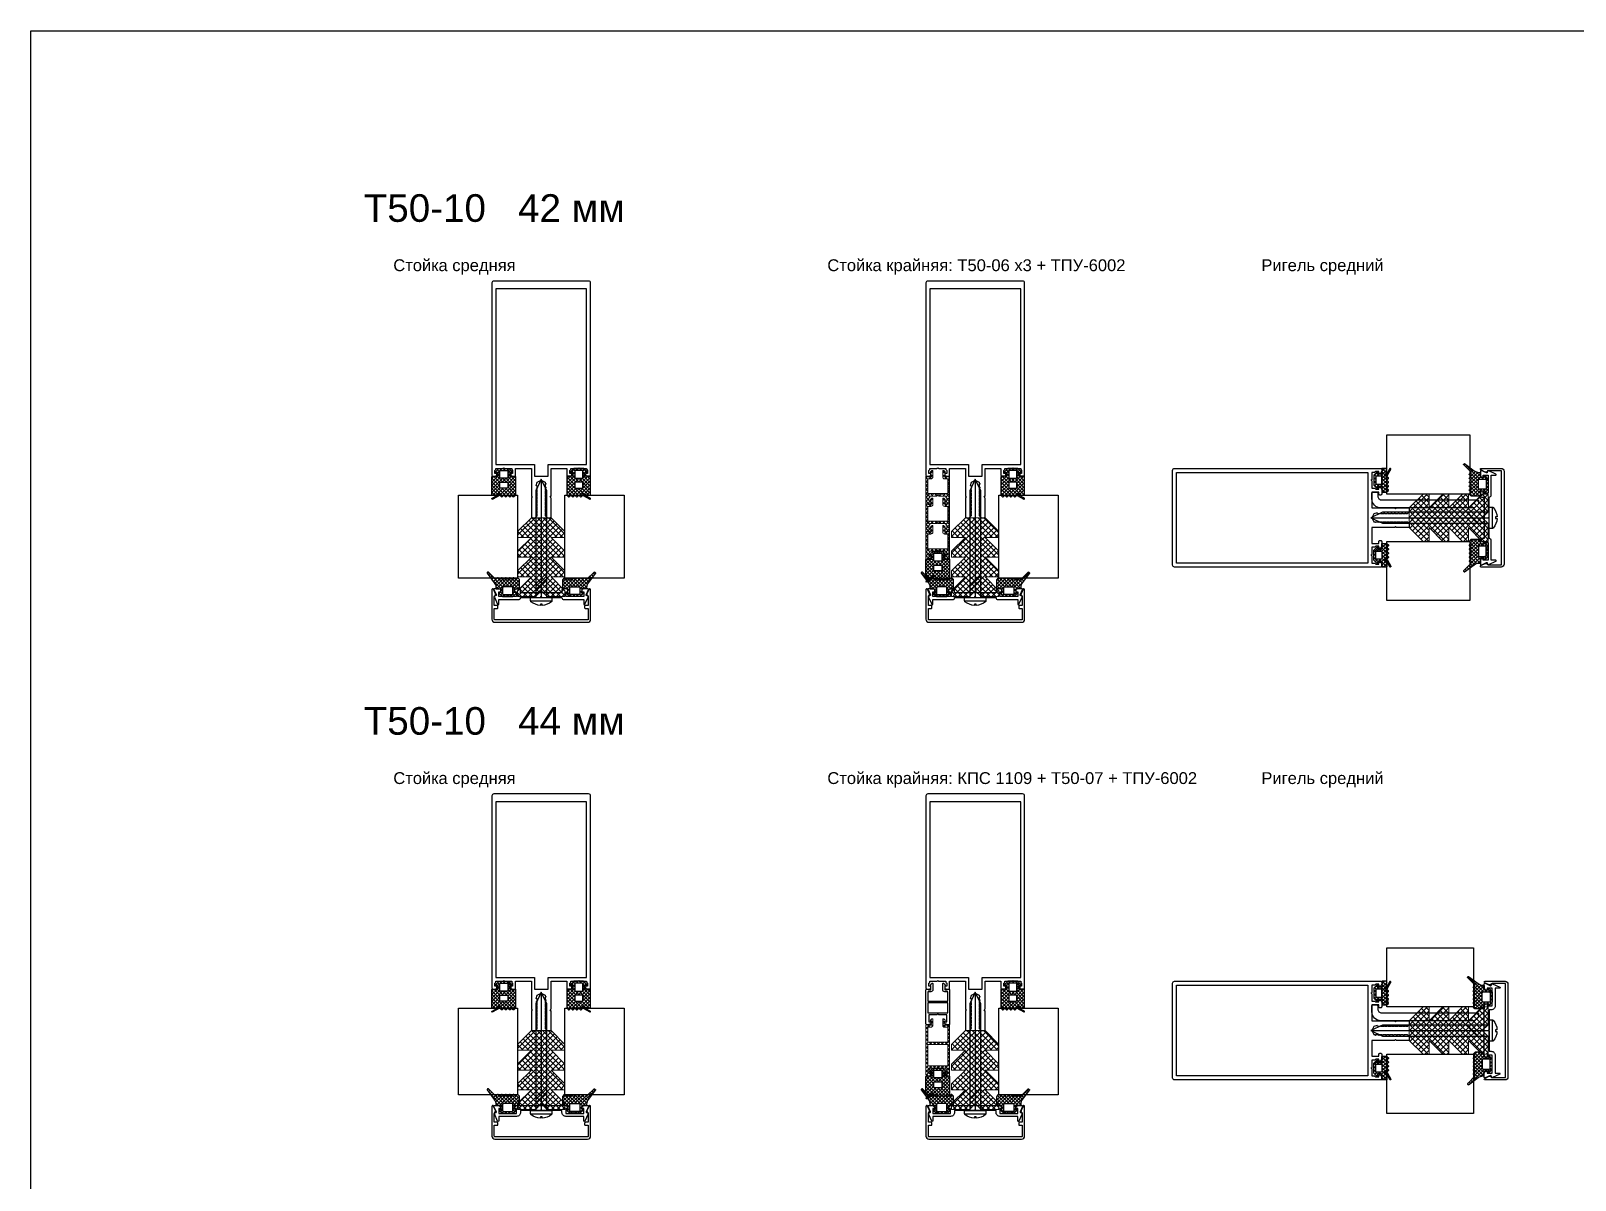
# Model space of a CAD drawing. Header units: millimetres. Extents: x 1744 to 18744, y -2272 to 2782.
# Drawn here: x 13841 to 14624, y 1994 to 2576 of the extents above; entities that cross this region are included whole.
import ezdxf

# ---------------------------------------------------------------- set-up
doc = ezdxf.new("R2010")
doc.units = ezdxf.units.MM
doc.layers.add('Steklopaket', color=5, linetype='Continuous')
doc.layers.add('подписи', color=7, linetype='Continuous')
doc.layers.add('Уплотнители', color=1, linetype='Continuous', lineweight=20)
doc.layers.add('Штриховка', color=1, linetype='Continuous', lineweight=5)
doc.styles.get("Standard").update_dxf_attribs({"font": 'arial.ttf'})

# ---------------------------------------------------------------- blocks, each defined once
blk = doc.blocks.new('КП45548')
at = {"color": 146, "true_color": 0x105689}
blk.add_lwpolyline([(-25, 21.5, 0.414214), (-24.5, 21), (-23.57, 21, 0.116434), (-23.44, 21.03), (-22.67, 21.42, 0.284079), (-22.5, 21.69), (-22.5, 22.2, 0.414214), (-22.8, 22.5), (-23.5, 22.5), (-23.5, 24), (-23.09, 24.41, 0.198912), (-23, 24.62), (-23, 25), (-19.44, 25, 0.284079), (-19.17, 25.17), (-19, 25.5), (-18.83, 25.17, 0.284079), (-18.56, 25), (-15, 25), (-15, 24.62, 0.198912), (-14.91, 24.41), (-14.5, 24), (-14.5, 22.5), (-15.2, 22.5, 0.414214), (-15.5, 22.2), (-15.5, 21.69, 0.284079), (-15.33, 21.42), (-14.56, 21.03, 0.116434), (-14.43, 21), (-13.5, 21, 0.414214), (-13, 21.5), (-13, 25), (-5, 25), (-5, 11.12, 0.198912), (-4.91, 10.91), (-4.5, 10.5), (-4.91, 10.09, 0.198912), (-5, 9.88), (-5, 0.5, 0.414214), (-4.5, 0), (-3.12, 0, 0.198912), (-2.91, 0.09), (-2.09, 0.91, 0.198912), (-2, 1.12), (-2, 1.46, 0.284079), (-2.17, 1.73), (-2.5, 1.9), (-2.17, 2.07, 0.284079), (-2, 2.34), (-2, 3.26, 0.284079), (-2.17, 3.53), (-2.5, 3.7), (-2.17, 3.87, 0.284079), (-2, 4.14), (-2, 5.06, 0.284079), (-2.17, 5.33), (-2.5, 5.5), (-2.17, 5.67, 0.284079), (-2, 5.94), (-2, 6.86, 0.284079), (-2.17, 7.13), (-2.5, 7.3), (-2.17, 7.47, 0.284079), (-2, 7.74), (-2, 8.66, 0.284079), (-2.17, 8.93), (-2.5, 9.1), (-2.17, 9.27, 0.284079), (-2, 9.54), (-2, 10.46, 0.284079), (-2.17, 10.73), (-2.5, 10.9), (-2.17, 11.07, 0.284079), (-2, 11.34), (-2, 12.26, 0.284079), (-2.17, 12.53), (-2.5, 12.7), (-2.17, 12.87, 0.284079), (-2, 13.14), (-2, 14.06, 0.284079), (-2.17, 14.33), (-2.5, 14.5), (-2.17, 14.67, 0.284079), (-2, 14.94), (-2, 15.86, 0.284079), (-2.17, 16.13), (-2.5, 16.3), (-2, 18), (0, 19), (2, 18), (2, 17.64, 0.284079), (2.17, 17.37), (2.5, 17.2), (2.17, 17.03, 0.284079), (2, 16.76), (2, 15.84, 0.284079), (2.17, 15.57), (2.5, 15.4), (2.17, 15.23, 0.284079), (2, 14.96), (2, 14.04, 0.284079), (2.17, 13.77), (2.5, 13.6), (2.17, 13.43, 0.284079), (2, 13.16), (2, 12.24, 0.284079), (2.17, 11.97), (2.5, 11.8), (2.17, 11.63, 0.284079), (2, 11.36), (2, 10.44, 0.284079), (2.17, 10.17), (2.5, 10), (2.17, 9.83, 0.284079), (2, 9.56), (2, 8.64, 0.284079), (2.17, 8.37), (2.5, 8.2), (2.17, 8.03, 0.284079), (2, 7.76), (2, 6.84, 0.284079), (2.17, 6.57), (2.5, 6.4), (2.17, 6.23, 0.284079), (2, 5.96), (2, 5.04, 0.284079), (2.17, 4.77), (2.5, 4.6), (2.17, 4.43, 0.284079), (2, 4.16), (2, 3.24, 0.284079), (2.17, 2.97), (2.5, 2.8), (2.17, 2.63, 0.284079), (2, 2.36), (2, 1.12, 0.198912), (2.09, 0.91), (2.91, 0.09, 0.198912), (3.12, 0), (4.5, 0, 0.414214), (5, 0.5), (5, 9.88, 0.198912), (4.91, 10.09), (4.5, 10.5), (4.91, 10.91, 0.198912), (5, 11.12), (5, 25), (13, 25), (13, 21.5, 0.414214), (13.5, 21), (14.43, 21, 0.116434), (14.56, 21.03), (15.33, 21.42, 0.284079), (15.5, 21.69), (15.5, 22.2, 0.414214), (15.2, 22.5), (14.5, 22.5), (14.5, 24), (14.91, 24.41, 0.198912), (15, 24.62), (15, 25), (18.56, 25, 0.284079), (18.83, 25.17), (19, 25.5), (19.17, 25.17, 0.284079), (19.44, 25), (23, 25), (23, 24.62, 0.198912), (23.09, 24.41), (23.5, 24), (23.5, 22.5), (22.8, 22.5, 0.414214), (22.5, 22.2), (22.5, 21.69, 0.284079), (22.67, 21.42), (23.44, 21.03, 0.116434), (23.57, 21), (24.5, 21, 0.414214), (25, 21.5), (25, 119, 0.414214), (24, 120), (-24, 120, 0.414214), (-25, 119)], format="xyb", close=True, dxfattribs=at)
blk.add_lwpolyline([(-3.5, 27), (-3.5, 21), (3.5, 21), (3.5, 27), (23, 27), (23, 116), (-23, 116), (-23, 27)], close=True, dxfattribs=at)
blk = doc.blocks.new('ТПУ-6002')
at = {"true_color": 0xafd9aa}
h = blk.add_hatch(dxfattribs=at)
h.set_pattern_fill('ANSI37', color=9, scale=10, angle=180, style=0)
h.set_pattern_definition([(225, (359.6389, 110.4286), (0.8838835, -0.8838835), []), (315, (359.6389, 110.4286), (0.8838835, 0.8838835), [])])
edge = h.paths.add_edge_path(flags=16)
edge.add_line((1.75, -1), (-1.75, -1))
edge.add_arc((-1.75, -1.25), 0.25, 90, 180)
edge.add_line((-2, -1.25), (-2, -4.75))
edge.add_arc((-1.75, -4.75), 0.25, 180, 270)
edge.add_line((-1.75, -5), (1.75, -5))
edge.add_arc((1.75, -4.75), 0.25, 270, 360)
edge.add_line((2, -4.75), (2, -1.25))
edge.add_arc((1.75, -1.25), 0.25, 0, 90)
edge = h.paths.add_edge_path()
edge.add_line((2.37, -12.66), (4.04, -13.57))
edge.add_arc((4.16, -13.35), 0.25, 241.51963, 270)
edge.add_line((4.16, -13.6), (5.75, -13.6))
edge.add_arc((5.75, -13.35), 0.25, 270, 360)
edge.add_line((6, -13.35), (6, -4.25))
edge.add_arc((5.75, -4.25), 0.25, 0, 90)
edge.add_line((5.75, -4), (3.25, -4))
edge.add_arc((3.25, -3.75), 0.25, 180, 270, ccw=False)
edge.add_line((3, -3.75), (3, -2.25))
edge.add_arc((3.25, -2.25), 0.25, 90, 180, ccw=False)
edge.add_line((3.25, -2), (3.9, -2))
edge.add_arc((3.9, -1.75), 0.25, 270, 405.06464)
edge.add_line((4.08, -1.57), (2.57, -0.07))
edge.add_arc((2.4, -0.25), 0.25, 45.06464, 90)
edge.add_line((2.4, 0), (-2.4, 0))
edge.add_arc((-2.4, -0.25), 0.25, 90, 134.93536)
edge.add_line((-2.57, -0.07), (-4.08, -1.57))
edge.add_arc((-3.9, -1.75), 0.25, 134.93536, 270)
edge.add_line((-3.9, -2), (-3.25, -2))
edge.add_arc((-3.25, -2.25), 0.25, 0, 90, ccw=False)
edge.add_line((-3, -2.25), (-3, -3.75))
edge.add_arc((-3.25, -3.75), 0.25, -90, 0, ccw=False)
edge.add_line((-3.25, -4), (-5.75, -4))
edge.add_arc((-5.75, -4.25), 0.25, 90, 180)
edge.add_line((-6, -4.25), (-6, -13.5))
edge.add_arc((-5.75, -13.5), 0.25, 180, 225)
edge.add_line((-5.93, -13.67), (-5.18, -14.42))
edge.add_arc((-5, -14.25), 0.25, 225, 315)
edge.add_line((-4.82, -14.42), (-4.18, -13.78))
edge.add_arc((-4, -13.95), 0.25, 45, 135, ccw=False)
edge.add_line((-3.82, -13.78), (-3.18, -14.42))
edge.add_arc((-3, -14.25), 0.25, 225, 315)
edge.add_line((-2.82, -14.42), (-2.18, -13.78))
edge.add_arc((-2, -13.95), 0.25, 45, 135, ccw=False)
edge.add_line((-1.82, -13.78), (-1.18, -14.42))
edge.add_arc((-1, -14.25), 0.25, 225, 315)
edge.add_line((-0.82, -14.42), (-0.18, -13.78))
edge.add_arc((0, -13.95), 0.25, 45, 135, ccw=False)
edge.add_line((0.18, -13.78), (0.82, -14.42))
edge.add_arc((1, -14.25), 0.25, 225, 315)
edge.add_line((1.18, -14.42), (1.87, -13.73))
edge.add_arc((2.04, -13.91), 0.25, 61.51963, 135, ccw=False)
edge.add_line((2.16, -13.69), (5.63, -15.57))
edge.add_arc((5.75, -15.35), 0.25, 241.51963, 421.51963)
edge.add_line((5.87, -15.13), (2.13, -13.1))
edge.add_arc((2.25, -12.88), 0.25, 61.51963, 241.51963, ccw=False)
edge = h.paths.add_edge_path(flags=16)
edge.add_line((1.75, -7), (-1.75, -7))
edge.add_arc((-1.75, -7.25), 0.25, 90, 180)
edge.add_line((-2, -7.25), (-2, -9.75))
edge.add_arc((-1.75, -9.75), 0.25, 180, 270)
edge.add_line((-1.75, -10), (1.75, -10))
edge.add_arc((1.75, -9.75), 0.25, 270, 360)
edge.add_line((2, -9.75), (2, -7.25))
edge.add_arc((1.75, -7.25), 0.25, 0, 90)
at = {"color": 9, "true_color": 0xafd9aa}
for points in [[(2.37, -12.66), (4.04, -13.57, 0.124913), (4.16, -13.6), (5.75, -13.6, 0.414214), (6, -13.35), (6, -4.25, 0.414214), (5.75, -4), (3.25, -4, -0.414214), (3, -3.75), (3, -2.25, -0.414214), (3.25, -2), (3.9, -2, 0.668587), (4.08, -1.57), (2.57, -0.07, 0.198619), (2.4, 0), (-2.4, 0, 0.198619), (-2.57, -0.07), (-4.08, -1.57, 0.668587), (-3.9, -2), (-3.25, -2, -0.414214), (-3, -2.25), (-3, -3.75, -0.414214), (-3.25, -4), (-5.75, -4, 0.414214), (-6, -4.25), (-6, -13.5, 0.198912), (-5.93, -13.67), (-5.18, -14.42, 0.414214), (-4.82, -14.42), (-4.18, -13.78, -0.414214), (-3.82, -13.78), (-3.18, -14.42, 0.414214), (-2.82, -14.42), (-2.18, -13.78, -0.414214), (-1.82, -13.78), (-1.18, -14.42, 0.414214), (-0.82, -14.42), (-0.18, -13.78, -0.414214), (0.18, -13.78), (0.82, -14.42, 0.414214), (1.18, -14.42), (1.87, -13.73, -0.332076), (2.16, -13.69), (5.63, -15.57, 1), (5.87, -15.13), (2.13, -13.1, -1)], [(1.75, -1), (-1.75, -1, 0.414214), (-2, -1.25), (-2, -4.75, 0.414214), (-1.75, -5), (1.75, -5, 0.414214), (2, -4.75), (2, -1.25, 0.414214)], [(1.75, -7), (-1.75, -7, 0.414214), (-2, -7.25), (-2, -9.75, 0.414214), (-1.75, -10), (1.75, -10, 0.414214), (2, -9.75), (2, -7.25, 0.414214)]]:
    blk.add_lwpolyline(points, format="xyb", close=True, dxfattribs=at)
blk = doc.blocks.new('КПС 917')
blk.add_lwpolyline([(10.5, 1.08), (0.62, 1.08, 0.198912), (0.41, 0.99), (0, 0.58), (-0.41, 0.99, 0.198912), (-0.62, 1.08), (-10.5, 1.08, 0.414214), (-11.5, 2.08), (-21.5, 2.08), (-21.5, 4.28, 0.414214), (-21.8, 4.58), (-21.83, 4.58, 0.291473), (-22.1, 4.41), (-23.77, 0.83, 0.414214), (-23.63, 0.43), (-22.87, 0.08, -0.414214), (-22.73, -0.32), (-23.97, -2.99, 0.548619), (-23.7, -3.42), (-21.57, -3.42, 0.116434), (-21.44, -3.39), (-20.67, -3, 0.284079), (-20.5, -2.73), (-20.5, -2.22, 0.414214), (-20.8, -1.92), (-21.5, -1.92), (-21.5, 0.58), (-12.5, 0.58), (-12.5, -1.92), (-13.2, -1.92, 0.414214), (-13.5, -2.22), (-13.5, -2.73, 0.284079), (-13.33, -3), (-12.56, -3.39, 0.116434), (-12.43, -3.42), (-11, -3.42, 0.414214), (-10.5, -2.92), (-10.5, -1.42), (10.5, -1.42), (10.5, -2.92, 0.414214), (11, -3.42), (12.43, -3.42, 0.116434), (12.56, -3.39), (13.33, -3, 0.284079), (13.5, -2.73), (13.5, -2.22, 0.414214), (13.2, -1.92), (12.5, -1.92), (12.5, 0.58), (21.5, 0.58), (21.5, -1.92), (20.8, -1.92, 0.414214), (20.5, -2.22), (20.5, -2.73, 0.284079), (20.67, -3), (21.44, -3.39, 0.116434), (21.57, -3.42), (23.7, -3.42, 0.548619), (23.97, -2.99), (22.73, -0.32, -0.414214), (22.87, 0.08), (23.63, 0.43, 0.414214), (23.77, 0.83), (22.1, 4.41, 0.291473), (21.83, 4.58), (21.8, 4.58, 0.414214), (21.5, 4.28), (21.5, 2.08), (11.5, 2.08, 0.414214)], format="xyb", close=True)
blk = doc.blocks.new('ТПУ-007ММ')
at = {"true_color": 0xafd9aa}
h = blk.add_hatch(dxfattribs=at)
h.set_pattern_fill('ANSI37', color=9, scale=10, angle=180, style=0)
h.set_pattern_definition([(225, (-3851.0623, 2334.4012), (0.88388348, -0.88388348), []), (315, (-3851.0623, 2334.4012), (0.88388348, 0.88388348), [])])
edge = h.paths.add_edge_path(flags=16)
edge.add_line((2.1, -1), (-2.1, -1))
edge.add_arc((-2.1, -1.5), 0.5, 90, 180)
edge.add_line((-2.6, -1.5), (-2.6, -4.5))
edge.add_arc((-2.1, -4.5), 0.5, 180, 270)
edge.add_line((-2.1, -5), (2.1, -5))
edge.add_arc((2.1, -4.5), 0.5, 270, 360)
edge.add_line((2.6, -4.5), (2.6, -1.5))
edge.add_arc((2.1, -1.5), 0.5, 0, 90)
edge = h.paths.add_edge_path()
edge.add_arc((-3.85, -2.25), 0.25, 0, 90, ccw=False)
edge.add_line((-3.6, -2.25), (-3.6, -3.75))
edge.add_arc((-3.85, -3.75), 0.25, -90, 0, ccw=False)
edge.add_line((-3.85, -4), (-5.75, -4))
edge.add_arc((-5.75, -4.25), 0.25, 90, 180)
edge.add_line((-6, -4.25), (-6, -8.62))
edge.add_arc((-5.8, -8.62), 0.2, 180, 225)
edge.add_line((-5.94, -8.76), (-5.18, -9.53))
edge.add_arc((-5, -9.35), 0.25, 225, 315)
edge.add_line((-4.82, -9.53), (-4.18, -8.88))
edge.add_arc((-4, -9.06), 0.25, 45, 135, ccw=False)
edge.add_line((-3.82, -8.88), (-3.18, -9.53))
edge.add_arc((-3, -9.35), 0.25, 225, 315)
edge.add_line((-2.82, -9.53), (-2.18, -8.88))
edge.add_arc((-2, -9.06), 0.25, 45, 135, ccw=False)
edge.add_line((-1.82, -8.88), (-1.18, -9.53))
edge.add_arc((-1, -9.35), 0.25, 225, 315)
edge.add_line((-0.82, -9.53), (-0.18, -8.88))
edge.add_arc((0, -9.06), 0.25, 45, 135, ccw=False)
edge.add_line((0.18, -8.88), (0.82, -9.53))
edge.add_arc((1, -9.35), 0.25, 225, 315)
edge.add_line((1.18, -9.53), (1.82, -8.88))
edge.add_arc((2, -9.06), 0.25, 45, 135, ccw=False)
edge.add_line((2.18, -8.88), (2.82, -9.53))
edge.add_arc((3, -9.35), 0.25, 225, 315)
edge.add_line((3.18, -9.53), (3.82, -8.88))
edge.add_arc((4, -9.06), 0.25, 45, 135, ccw=False)
edge.add_line((4.18, -8.88), (4.82, -9.53))
edge.add_arc((5, -9.35), 0.25, 225, 315)
edge.add_line((5.18, -9.53), (5.82, -8.88))
edge.add_arc((6, -9.06), 0.25, 45, 135, ccw=False)
edge.add_line((6.18, -8.88), (9.82, -12.42))
edge.add_arc((10, -12.25), 0.25, 225, 315)
edge.add_line((10.18, -12.42), (10.39, -12.21))
edge.add_arc((10.21, -12.04), 0.25, 315, 380.22486)
edge.add_line((10.44, -11.95), (6.8, -7.06))
edge.add_arc((10, -4.67), 4, 180, 216.76049, ccw=False)
edge.add_line((6, -4.67), (6, -4.3))
edge.add_arc((5.7, -4.3), 0.3, 360, 450)
edge.add_line((5.7, -4), (3.85, -4))
edge.add_arc((3.85, -3.75), 0.25, 180, 270, ccw=False)
edge.add_line((3.6, -3.75), (3.6, -2.25))
edge.add_arc((3.85, -2.25), 0.25, 90, 180, ccw=False)
edge.add_line((3.85, -2), (4.1, -2))
edge.add_arc((4.1, -1.75), 0.25, 270, 405.06464)
edge.add_line((4.28, -1.57), (2.57, -0.07))
edge.add_arc((2.4, -0.25), 0.25, 45.06464, 90)
edge.add_line((2.4, 0), (-2.4, 0))
edge.add_arc((-2.4, -0.25), 0.25, 90, 134.93536)
edge.add_line((-2.57, -0.07), (-4.28, -1.57))
edge.add_arc((-4.1, -1.75), 0.25, 134.93536, 270)
edge.add_line((-4.1, -2), (-3.85, -2))
at = {"color": 9, "true_color": 0xafd9aa}
for points in [[(-3.85, -2, -0.414214), (-3.6, -2.25), (-3.6, -3.75, -0.414214), (-3.85, -4), (-5.75, -4, 0.414214), (-6, -4.25), (-6, -8.62, 0.198912), (-5.94, -8.76), (-5.18, -9.53, 0.414214), (-4.82, -9.53), (-4.18, -8.88, -0.414214), (-3.82, -8.88), (-3.18, -9.53, 0.414214), (-2.82, -9.53), (-2.18, -8.88, -0.414214), (-1.82, -8.88), (-1.18, -9.53, 0.414214), (-0.82, -9.53), (-0.18, -8.88, -0.414214), (0.18, -8.88), (0.82, -9.53, 0.414214), (1.18, -9.53), (1.82, -8.88, -0.414214), (2.18, -8.88), (2.82, -9.53, 0.414214), (3.18, -9.53), (3.82, -8.88, -0.414214), (4.18, -8.88), (4.82, -9.53, 0.414214), (5.18, -9.53), (5.82, -8.88, -0.414214), (6.18, -8.88), (9.82, -12.42, 0.414214), (10.18, -12.42), (10.39, -12.21, 0.292538), (10.44, -11.95), (6.8, -7.06, -0.161788), (6, -4.67), (6, -4.3, 0.414214), (5.7, -4), (3.85, -4, -0.414214), (3.6, -3.75), (3.6, -2.25, -0.414214), (3.85, -2), (4.1, -2, 0.668587), (4.28, -1.57), (2.57, -0.07, 0.198619), (2.4, 0), (-2.4, 0, 0.198619), (-2.57, -0.07), (-4.28, -1.57, 0.668587), (-4.1, -2)], [(2.1, -1), (-2.1, -1, 0.414214), (-2.6, -1.5), (-2.6, -4.5, 0.414214), (-2.1, -5), (2.1, -5, 0.414214), (2.6, -4.5), (2.6, -1.5, 0.414214)]]:
    blk.add_lwpolyline(points, format="xyb", close=True, dxfattribs=at)
blk = doc.blocks.new('КП45310')
at = {"color": 0}
blk.add_lwpolyline([(23.8, -4.26), (23.8, -8.78, -0.279739), (23.48, -9.31, 0.401559), (23.17, -10.23), (24.24, -12.52, 0.802585), (25, -12.36), (25, 2.74, 0.414214), (23.5, 4.24), (-23.5, 4.24, 0.414214), (-25, 2.74), (-25, -12.36, 0.802585), (-24.24, -12.52), (-23.17, -10.23, 0.401559), (-23.48, -9.31, -0.279739), (-23.8, -8.78), (-23.8, -4.26), (-22.3, -4.26, 0.414214), (-22, -3.96), (-22, -3.06, 0.414214), (-22.3, -2.76), (-23.8, -2.76), (-23.8, 2.74, -0.414214), (-23.5, 3.04), (23.5, 3.04, -0.414214), (23.8, 2.74), (23.8, -2.76), (22.3, -2.76, 0.414214), (22, -3.06), (22, -3.96, 0.414214), (22.3, -4.26)], format="xyb", close=True, dxfattribs=at)
blk = doc.blocks.new('ВС 5.5х60 А2 DIN7981')
for p, q in [((0, 0), (0, -60)), ((-5.4, -61.69), (5.4, -61.69))]:
    blk.add_line(p, q)
for points in [[(2.75, -60), (2.75, -5.9), (0, 0), (-2.75, -5.9), (-2.75, -60)], [(-2.75, -56.67), (2.75, -51.17), (2.75, -48.88), (-2.75, -54.38)]]:
    blk.add_lwpolyline(points, close=True)
blk.add_lwpolyline([(-0.39, -63.94, -0.161849), (-5.22, -62.08, -0.223888), (-5.4, -61.69), (-5.4, -60), (5.4, -60), (5.4, -61.69, -0.223888), (5.22, -62.08, -0.161849), (0.39, -63.94), (0.39, -63.24), (-0.39, -63.24)], format="xyb", close=True)
blk = doc.blocks.new('Т50-10')
at = {"layer": 'Штриховка', "lineweight": 5, "true_color": 0x5e67af}
h = blk.add_hatch(dxfattribs=at)
h.set_pattern_fill('NET', color=165, scale=16, angle=-45, style=0)
h.set_pattern_definition([(315, (4299.9565, 8121.2784), (1.41421356, 1.41421356), []), (45, (4299.9565, 8121.2784), (-1.41421356, 1.41421356), [])])
h.paths.add_polyline_path([(-40, -3), (-40, -12), (-37, -12), (-30, -5), (-30, -12), (-27, -12), (-20, -5), (-20, -12), (-17, -12), (-10, -5), (-10, -12), (-7, -12), (0, -5), (0, 5), (-7, 12), (-10, 12), (-10, 5), (-17, 12), (-20, 12), (-20, 5), (-27, 12), (-30, 12), (-30, 5), (-37, 12), (-40, 12), (-40, 3), (-37, 0)])
at = {"layer": 'Уплотнители', "color": 165, "true_color": 0x5e67af}
blk.add_line((-37, 0), (-1.5, 0), dxfattribs=at)
blk.add_lwpolyline([(-40, -3), (-40, -12), (-37, -12), (-30, -5), (-30, -12), (-27, -12), (-20, -5), (-20, -12), (-17, -12), (-10, -5), (-10, -12), (-7, -12), (0, -5), (0, 5), (-7, 12), (-10, 12), (-10, 5), (-17, 12), (-20, 12), (-20, 5), (-27, 12), (-30, 12), (-30, 5), (-37, 12), (-40, 12), (-40, 3), (-37, 0)], close=True, dxfattribs=at)
blk = doc.blocks.new('Т50-06')
at = {"layer": 'Штриховка', "lineweight": 5}
h = blk.add_hatch(dxfattribs=at)
h.set_pattern_fill('ANSI37', color=256, scale=11.2, angle=90, style=0)
h.set_pattern_definition([(135, (-11417.5478, 3829.3933), (-0.9899495, -0.9899495), []), (225, (-11417.5478, 3829.3933), (0.9899495, -0.9899495), [])])
edge = h.paths.add_edge_path()
edge.add_line((2.81, 0), (3.22, -0.41))
edge.add_arc((3.01, -0.62), 0.3, 0, 45, ccw=False)
edge.add_line((3.31, -0.62), (3.31, -4))
edge.add_line((3.31, -4), (3.68, -4))
edge.add_arc((3.68, -4.3), 0.3, 45, 90, ccw=False)
edge.add_line((3.9, -4.09), (4.31, -4.5))
edge.add_line((4.31, -4.5), (5.81, -4.5))
edge.add_line((5.81, -4.5), (5.81, -3.8))
edge.add_arc((6.11, -3.8), 0.3, 90, 180, ccw=False)
edge.add_line((6.11, -3.5), (6.62, -3.5))
edge.add_arc((6.62, -3.8), 0.3, 26.56505, 90, ccw=False)
edge.add_line((6.89, -3.67), (7.28, -4.44))
edge.add_arc((7.01, -4.57), 0.3, 0, 26.56505, ccw=False)
edge.add_line((7.31, -4.57), (7.31, -6))
edge.add_line((7.31, -6), (-6.69, -6))
edge.add_line((-6.69, -6), (-6.69, -5.1))
edge.add_arc((-6.39, -5.1), 0.3, 90, 180, ccw=False)
edge.add_line((-6.39, -4.8), (-6.39, -3.5))
edge.add_line((-6.39, -3.5), (-8.29, -3.5))
edge.add_line((-8.29, -3.5), (-8.5, -3.71))
edge.add_arc((-8.72, -3.5), 0.3, 225, 315, ccw=False)
edge.add_line((-8.93, -3.71), (-9.6, -3.04))
edge.add_arc((-9.37, -2.82), 0.317, 90, 225, ccw=False)
edge.add_line((-9.37, -2.5), (-6.39, -2.5))
edge.add_arc((-6.39, -3.5), 1, 0, 90, ccw=False)
edge.add_line((-5.39, -3.5), (-5.39, -5))
edge.add_line((-5.39, -5), (2.11, -5))
edge.add_line((2.11, -5), (2.11, 5))
edge.add_line((2.11, 5), (-5.39, 5))
edge.add_line((-5.39, 5), (-5.39, 3.5))
edge.add_arc((-6.39, 3.5), 1, -90, 0, ccw=False)
edge.add_line((-6.39, 2.5), (-9.37, 2.5))
edge.add_arc((-9.37, 2.82), 0.317, 135, 270, ccw=False)
edge.add_line((-9.6, 3.04), (-8.93, 3.71))
edge.add_arc((-8.72, 3.5), 0.3, 45, 135, ccw=False)
edge.add_line((-8.5, 3.71), (-8.29, 3.5))
edge.add_line((-8.29, 3.5), (-6.39, 3.5))
edge.add_line((-6.39, 3.5), (-6.39, 4.8))
edge.add_arc((-6.39, 5.1), 0.3, 180, 270, ccw=False)
edge.add_line((-6.69, 5.1), (-6.69, 6))
edge.add_line((-6.69, 6), (7.31, 6))
edge.add_line((7.31, 6), (7.31, 4.57))
edge.add_arc((7.01, 4.57), 0.3, -26.56505, 0, ccw=False)
edge.add_line((7.28, 4.44), (6.89, 3.67))
edge.add_arc((6.62, 3.8), 0.3, 270, 333.43495, ccw=False)
edge.add_line((6.62, 3.5), (6.11, 3.5))
edge.add_arc((6.11, 3.8), 0.3, 180, 270, ccw=False)
edge.add_line((5.81, 3.8), (5.81, 4.5))
edge.add_line((5.81, 4.5), (4.31, 4.5))
edge.add_line((4.31, 4.5), (3.9, 4.09))
edge.add_arc((3.68, 4.3), 0.3, 270, 315, ccw=False)
edge.add_line((3.68, 4), (3.31, 4))
edge.add_line((3.31, 4), (3.31, 0.62))
edge.add_arc((3.01, 0.62), 0.3, 315, 360, ccw=False)
edge.add_line((3.22, 0.41), (2.81, 0))
at = {"layer": 'Уплотнители'}
blk.add_lwpolyline([(2.81, 0), (3.22, -0.41, -0.198912), (3.31, -0.62), (3.31, -4), (3.68, -4, -0.198912), (3.9, -4.09), (4.31, -4.5), (5.81, -4.5), (5.81, -3.8, -0.414214), (6.11, -3.5), (6.62, -3.5, -0.284079), (6.89, -3.67), (7.28, -4.44, -0.116434), (7.31, -4.57), (7.31, -6), (-6.69, -6), (-6.69, -5.1, -0.414214), (-6.39, -4.8), (-6.39, -3.5), (-8.29, -3.5), (-8.5, -3.71, -0.414214), (-8.93, -3.71), (-9.6, -3.04, -0.668179), (-9.37, -2.5), (-6.39, -2.5, -0.414214), (-5.39, -3.5), (-5.39, -5), (2.11, -5), (2.11, 5), (-5.39, 5), (-5.39, 3.5, -0.414214), (-6.39, 2.5), (-9.37, 2.5, -0.668179), (-9.6, 3.04), (-8.93, 3.71, -0.414214), (-8.5, 3.71), (-8.29, 3.5), (-6.39, 3.5), (-6.39, 4.8, -0.414214), (-6.69, 5.1), (-6.69, 6), (7.31, 6), (7.31, 4.57, -0.116434), (7.28, 4.44), (6.89, 3.67, -0.284079), (6.62, 3.5), (6.11, 3.5, -0.414214), (5.81, 3.8), (5.81, 4.5), (4.31, 4.5), (3.9, 4.09, -0.198912), (3.68, 4), (3.31, 4), (3.31, 0.62, -0.198912), (3.22, 0.41), (2.81, 0)], format="xyb", dxfattribs=at)
blk = doc.blocks.new('КП45550')
at = {"color": 217, "true_color": 0x93278f}
blk.add_lwpolyline([(-5, 6.38, -0.198912), (-4.91, 6.59), (-4.5, 7), (-4.91, 7.41, -0.198912), (-5, 7.62), (-5, 19), (-13, 19), (-13, 15.5), (-12, 15.5, -0.414214), (-11.5, 15), (-11.5, 14.5, -0.414214), (-12, 14), (-14.43, 14, -0.116434), (-14.56, 14.03), (-15.33, 14.42, -0.284079), (-15.5, 14.69), (-15.5, 15.2, -0.414214), (-15.2, 15.5), (-14.5, 15.5), (-14.5, 17), (-14.91, 17.41, -0.198912), (-15, 17.62), (-15, 19), (-18.56, 19, -0.284079), (-18.83, 19.17), (-19, 19.5), (-19.17, 19.17, -0.284079), (-19.44, 19), (-23, 19), (-23, 17.62, -0.198912), (-23.09, 17.41), (-23.5, 17), (-23.5, 15.5), (-22.8, 15.5, -0.414214), (-22.5, 15.2), (-22.5, 14.69, -0.284079), (-22.67, 14.42), (-23.44, 14.03, -0.116434), (-23.57, 14), (-24.5, 14, -0.414214), (-25, 14.5), (-25, 119, -0.414214), (-24, 120), (24, 120, -0.414214), (25, 119), (25, 14.5, -0.414214), (24.5, 14), (23.57, 14, -0.116434), (23.44, 14.03), (22.67, 14.42, -0.284079), (22.5, 14.69), (22.5, 15.2, -0.414214), (22.8, 15.5), (23.5, 15.5), (23.5, 17), (23.09, 17.41, -0.198912), (23, 17.62), (23, 19), (19.44, 19, -0.284079), (19.17, 19.17), (19, 19.5), (18.83, 19.17, -0.284079), (18.56, 19), (15, 19), (15, 17.62, -0.198912), (14.91, 17.41), (14.5, 17), (14.5, 15.5), (15.2, 15.5, -0.414214), (15.5, 15.2), (15.5, 14.69, -0.284079), (15.33, 14.42), (14.56, 14.03, -0.116434), (14.43, 14), (12, 14, -0.414214), (11.5, 14.5), (11.5, 15, -0.414214), (12, 15.5), (13, 15.5), (13, 19), (5, 19), (5, 7.62, -0.198912), (4.91, 7.41), (4.5, 7), (4.91, 6.59, -0.198912), (5, 6.38), (5, 0.5, -0.414214), (4.5, 0), (3.12, 0, -0.198912), (2.91, 0.09), (2.09, 0.91, -0.198912), (2, 1.12), (2, 1.46, -0.284079), (2.17, 1.73), (2.5, 1.9), (2.17, 2.07, -0.284079), (2, 2.34), (2, 3.26, -0.284079), (2.17, 3.53), (2.5, 3.7), (2.17, 3.87, -0.284079), (2, 4.14), (2, 5.06, -0.284079), (2.17, 5.33), (2.5, 5.5), (2.17, 5.67, -0.284079), (2, 5.94), (2, 6.86, -0.284079), (2.17, 7.13), (2.5, 7.3), (2.17, 7.47, -0.284079), (2, 7.74), (2, 8.66, -0.284079), (2.17, 8.93), (2.5, 9.1), (2.17, 9.27, -0.284079), (2, 9.54), (2, 10.46, -0.284079), (2.17, 10.73), (2.5, 10.9), (2.17, 11.07, -0.284079), (2, 11.34), (2, 12.26, -0.284079), (2.17, 12.53), (2.5, 12.7), (2.17, 12.87, -0.284079), (2, 13.14), (2, 14.06, -0.284079), (2.17, 14.33), (2.5, 14.5), (2.17, 14.67, -0.284079), (2, 14.94), (2, 15.86, -0.284079), (2.17, 16.13), (2.5, 16.3), (2, 18), (0, 19), (-2, 18), (-2, 17.64, -0.284079), (-2.17, 17.37), (-2.5, 17.2), (-2.17, 17.03, -0.284079), (-2, 16.76), (-2, 15.84, -0.284079), (-2.17, 15.57), (-2.5, 15.4), (-2.17, 15.23, -0.284079), (-2, 14.96), (-2, 14.04, -0.284079), (-2.17, 13.77), (-2.5, 13.6), (-2.17, 13.43, -0.284079), (-2, 13.16), (-2, 12.24, -0.284079), (-2.17, 11.97), (-2.5, 11.8), (-2.17, 11.63, -0.284079), (-2, 11.36), (-2, 10.44, -0.284079), (-2.17, 10.17), (-2.5, 10), (-2.17, 9.83, -0.284079), (-2, 9.56), (-2, 8.64, -0.284079), (-2.17, 8.37), (-2.5, 8.2), (-2.17, 8.03, -0.284079), (-2, 7.76), (-2, 6.84, -0.284079), (-2.17, 6.57), (-2.5, 6.4), (-2.17, 6.23, -0.284079), (-2, 5.96), (-2, 5.04, -0.284079), (-2.17, 4.77), (-2.5, 4.6), (-2.17, 4.43, -0.284079), (-2, 4.16), (-2, 3.24, -0.284079), (-2.17, 2.97), (-2.5, 2.8), (-2.17, 2.63, -0.284079), (-2, 2.36), (-2, 1.12, -0.198912), (-2.09, 0.91), (-2.91, 0.09, -0.198912), (-3.12, 0), (-4.5, 0, -0.414214), (-5, 0.5)], format="xyb", close=True, dxfattribs=at)
blk.add_lwpolyline([(23, 21), (-23, 21), (-23, 118), (23, 118)], close=True, dxfattribs=at)
blk = doc.blocks.new('ТПУ-6001')
at = {"true_color": 0xafd9aa}
h = blk.add_hatch(dxfattribs=at)
h.set_pattern_fill('ANSI37', color=9, scale=10, angle=180, style=0)
h.set_pattern_definition([(225, (-3851.2058, 2316.4733), (0.88388348, -0.88388348), []), (315, (-3851.2058, 2316.4733), (0.88388348, 0.88388348), [])])
edge = h.paths.add_edge_path(flags=16)
edge.add_line((1.75, -1), (-1.75, -1))
edge.add_arc((-1.75, -1.25), 0.25, 90, 180)
edge.add_line((-2, -1.25), (-2, -3.75))
edge.add_arc((-1.75, -3.75), 0.25, 180, 270)
edge.add_line((-1.75, -4), (1.75, -4))
edge.add_arc((1.75, -3.75), 0.25, 270, 360)
edge.add_line((2, -3.75), (2, -1.25))
edge.add_arc((1.75, -1.25), 0.25, 0, 90)
edge = h.paths.add_edge_path()
edge.add_line((2.37, -5.66), (4.04, -6.57))
edge.add_arc((4.16, -6.35), 0.25, 241.51963, 270)
edge.add_line((4.16, -6.6), (5.75, -6.6))
edge.add_arc((5.75, -6.35), 0.25, 270, 360)
edge.add_line((6, -6.35), (6, -4.25))
edge.add_arc((5.75, -4.25), 0.25, 0, 90)
edge.add_line((5.75, -4), (3.25, -4))
edge.add_arc((3.25, -3.75), 0.25, 180, 270, ccw=False)
edge.add_line((3, -3.75), (3, -2.25))
edge.add_arc((3.25, -2.25), 0.25, 90, 180, ccw=False)
edge.add_line((3.25, -2), (3.9, -2))
edge.add_arc((3.9, -1.75), 0.25, 270, 405.06464)
edge.add_line((4.08, -1.57), (2.57, -0.07))
edge.add_arc((2.4, -0.25), 0.25, 45.06464, 90)
edge.add_line((2.4, 0), (-2.4, 0))
edge.add_arc((-2.4, -0.25), 0.25, 90, 134.93536)
edge.add_line((-2.57, -0.07), (-4.08, -1.57))
edge.add_arc((-3.9, -1.75), 0.25, 134.93536, 270)
edge.add_line((-3.9, -2), (-3.25, -2))
edge.add_arc((-3.25, -2.25), 0.25, 0, 90, ccw=False)
edge.add_line((-3, -2.25), (-3, -3.75))
edge.add_arc((-3.25, -3.75), 0.25, -90, 0, ccw=False)
edge.add_line((-3.25, -4), (-5.75, -4))
edge.add_arc((-5.75, -4.25), 0.25, 90, 180)
edge.add_line((-6, -4.25), (-6, -6.5))
edge.add_arc((-5.75, -6.5), 0.25, 180, 225)
edge.add_line((-5.93, -6.67), (-5.18, -7.42))
edge.add_arc((-5, -7.25), 0.25, 225, 315)
edge.add_line((-4.82, -7.42), (-4.18, -6.78))
edge.add_arc((-4, -6.95), 0.25, 45, 135, ccw=False)
edge.add_line((-3.82, -6.78), (-3.18, -7.42))
edge.add_arc((-3, -7.25), 0.25, 225, 315)
edge.add_line((-2.82, -7.42), (-2.18, -6.78))
edge.add_arc((-2, -6.95), 0.25, 45, 135, ccw=False)
edge.add_line((-1.82, -6.78), (-1.18, -7.42))
edge.add_arc((-1, -7.25), 0.25, 225, 315)
edge.add_line((-0.82, -7.42), (-0.18, -6.78))
edge.add_arc((0, -6.95), 0.25, 45, 135, ccw=False)
edge.add_line((0.18, -6.78), (0.82, -7.42))
edge.add_arc((1, -7.25), 0.25, 225, 315)
edge.add_line((1.18, -7.42), (1.87, -6.73))
edge.add_arc((2.04, -6.91), 0.25, 61.51963, 135, ccw=False)
edge.add_line((2.16, -6.69), (5.63, -8.57))
edge.add_arc((5.75, -8.35), 0.25, 241.51963, 421.51963)
edge.add_line((5.87, -8.13), (2.13, -6.1))
edge.add_arc((2.25, -5.88), 0.25, 61.51963, 241.51963, ccw=False)
at = {"color": 9, "true_color": 0xafd9aa}
for points in [[(2.37, -5.66), (4.04, -6.57, 0.124913), (4.16, -6.6), (5.75, -6.6, 0.414214), (6, -6.35), (6, -4.25, 0.414214), (5.75, -4), (3.25, -4, -0.414214), (3, -3.75), (3, -2.25, -0.414214), (3.25, -2), (3.9, -2, 0.668587), (4.08, -1.57), (2.57, -0.07, 0.198619), (2.4, 0), (-2.4, 0, 0.198619), (-2.57, -0.07), (-4.08, -1.57, 0.668587), (-3.9, -2), (-3.25, -2, -0.414214), (-3, -2.25), (-3, -3.75, -0.414214), (-3.25, -4), (-5.75, -4, 0.414214), (-6, -4.25), (-6, -6.5, 0.198912), (-5.93, -6.67), (-5.18, -7.42, 0.414214), (-4.82, -7.42), (-4.18, -6.78, -0.414214), (-3.82, -6.78), (-3.18, -7.42, 0.414214), (-2.82, -7.42), (-2.18, -6.78, -0.414214), (-1.82, -6.78), (-1.18, -7.42, 0.414214), (-0.82, -7.42), (-0.18, -6.78, -0.414214), (0.18, -6.78), (0.82, -7.42, 0.414214), (1.18, -7.42), (1.87, -6.73, -0.332076), (2.16, -6.69), (5.63, -8.57, 1), (5.87, -8.13), (2.13, -6.1, -1)], [(1.75, -1), (-1.75, -1, 0.414214), (-2, -1.25), (-2, -3.75, 0.414214), (-1.75, -4), (1.75, -4, 0.414214), (2, -3.75), (2, -1.25, 0.414214)]]:
    blk.add_lwpolyline(points, format="xyb", close=True, dxfattribs=at)
blk = doc.blocks.new('КП45309')
at = {"color": 0}
blk.add_lwpolyline([(-23.5, 2.52), (23.5, 2.52, -0.414214), (25, 1.02), (25, -9.08, -0.802585), (24.24, -9.24), (23.17, -6.95, -0.401559), (23.48, -6.03, 0.279739), (23.8, -5.5), (23.8, 1.32), (-23.8, 1.32), (-23.8, -5.5, 0.279739), (-23.48, -6.03, -0.401559), (-23.17, -6.95), (-24.24, -9.24, -0.802585), (-25, -9.08), (-25, 1.02, -0.414214)], format="xyb", close=True, dxfattribs=at)
blk = doc.blocks.new('КПС 741')
at = {"color": 0}
blk.add_lwpolyline([(-50.29, -8), (-3, -8, 0.414214), (1.5, -3.5), (1.5, -0.5, 0.414214), (1, 0), (-1, 0, 0.414214), (-1.5, -0.5), (-1.5, -2, -0.414214), (-3.5, -4), (-52, -4, 0.414214), (-52.5, -4.5), (-52.5, -5.79, 0.198912), (-52.35, -6.15), (-50.65, -7.85, 0.198912)], format="xyb", close=True, dxfattribs=at)
blk = doc.blocks.new('КП45313-2')
blk.add_lwpolyline([(-12.43, -2.6, -0.116434), (-12.56, -2.57), (-13.33, -2.18, -0.284079), (-13.5, -1.92), (-13.5, -1.4, -0.414214), (-13.2, -1.1), (-12.5, -1.1), (-12.5, 1.4), (-21.5, 1.4), (-21.5, -1.1), (-20.8, -1.1, -0.414214), (-20.5, -1.4), (-20.5, -1.92, -0.284079), (-20.67, -2.18), (-21.44, -2.57, -0.116434), (-21.57, -2.6), (-23.7, -2.6, -0.548619), (-23.97, -2.17), (-22.73, 0.5, 0.414214), (-22.87, 0.89), (-23.63, 1.25, -0.414214), (-23.77, 1.64), (-22.1, 5.23, -0.291473), (-21.83, 5.4), (-21.8, 5.4, -0.414214), (-21.5, 5.1), (-21.5, 2.9), (-12.5, 2.9, -0.414214), (-10.5, 0.9), (-10.5, -0.1), (-0.44, -0.1, -0.284079), (-0.17, -0.27), (0, -0.6), (0.17, -0.27, -0.284079), (0.44, -0.1), (10.5, -0.1), (10.5, 0.9, -0.414214), (12.5, 2.9), (21.5, 2.9), (21.5, 5.1, -0.414214), (21.8, 5.4), (21.83, 5.4, -0.291473), (22.1, 5.23), (23.77, 1.64, -0.414214), (23.63, 1.25), (22.87, 0.89, 0.414214), (22.73, 0.5), (23.97, -2.17, -0.548619), (23.7, -2.6), (21.57, -2.6, -0.116434), (21.44, -2.57), (20.67, -2.18, -0.284079), (20.5, -1.92), (20.5, -1.4, -0.414214), (20.8, -1.1), (21.5, -1.1), (21.5, 1.4), (12.5, 1.4), (12.5, -1.1), (13.2, -1.1, -0.414214), (13.5, -1.4), (13.5, -1.92, -0.284079), (13.33, -2.18), (12.56, -2.57, -0.116434), (12.43, -2.6)], format="xyb", close=True)
blk = doc.blocks.new('КПС 1109')
blk.add_lwpolyline([(4.8, -5.7), (3.5, -5.7), (3.5, -7.49, 0.198912), (3.59, -7.7), (3.71, -7.83, -0.414214), (3.71, -8.25), (3.06, -8.9, -0.668179), (2.5, -8.67), (2.5, -5.7, -0.414214), (3.5, -4.7), (5, -4.7), (5, 0), (-5, 0), (-5, -4.7), (-3.5, -4.7, -0.414214), (-2.5, -5.7), (-2.5, -8.67, -0.668179), (-3.06, -8.9), (-3.71, -8.25, -0.414214), (-3.71, -7.83), (-3.59, -7.7, 0.198912), (-3.5, -7.49), (-3.5, -5.7), (-4.8, -5.7, -0.414214), (-5.1, -6), (-5.7, -6, -0.414214), (-6, -5.7), (-6, 11.5, -0.414214), (-5.5, 12), (-4.57, 12, -0.116434), (-4.44, 11.97), (-3.67, 11.58, -0.284079), (-3.5, 11.31), (-3.5, 10.8, -0.414214), (-3.8, 10.5), (-4.5, 10.5), (-4.5, 7), (-0.62, 7, -0.198912), (-0.41, 6.91), (0, 6.5), (0.41, 6.91, -0.198912), (0.62, 7), (4.5, 7), (4.5, 10.5), (3.8, 10.5, -0.414214), (3.5, 10.8), (3.5, 11.31, -0.284079), (3.67, 11.58), (4.44, 11.97, -0.116434), (4.57, 12), (5.5, 12, -0.414214), (6, 11.5), (6, -5.7, -0.414214), (5.7, -6), (5.1, -6, -0.414214)], format="xyb", close=True)
blk.add_lwpolyline([(5, 1), (5, 6), (-5, 6), (-5, 1)], close=True)
blk = doc.blocks.new('Т50-07')
at = {"layer": 'Штриховка', "lineweight": 5}
h = blk.add_hatch(dxfattribs=at)
h.set_pattern_fill('ANSI37', color=256, scale=11.2, angle=90, style=0)
h.set_pattern_definition([(135, (-11406.9071, 3792.9893), (-0.9899495, -0.9899495), []), (225, (-11406.9071, 3792.9893), (0.9899495, -0.9899495), [])])
h.paths.add_polyline_path([(1.2, 5), (1.2, -5), (12, -5), (12, 5)], flags=16)
edge = h.paths.add_edge_path()
edge.add_line((0, 5), (-7.5, 5))
edge.add_line((-7.5, 5), (-7.5, 3.5))
edge.add_arc((-8.5, 3.5), 1, -90, 0, ccw=False)
edge.add_line((-8.5, 2.5), (-11.48, 2.5))
edge.add_arc((-11.48, 2.82), 0.317, 135, 270, ccw=False)
edge.add_line((-11.71, 3.04), (-11.04, 3.71))
edge.add_arc((-10.82, 3.5), 0.3, 45, 135, ccw=False)
edge.add_line((-10.61, 3.71), (-10.4, 3.5))
edge.add_line((-10.4, 3.5), (-8.5, 3.5))
edge.add_line((-8.5, 3.5), (-8.5, 4.8))
edge.add_arc((-8.5, 5.1), 0.3, 180, 270, ccw=False)
edge.add_line((-8.8, 5.1), (-8.8, 5.7))
edge.add_arc((-8.5, 5.7), 0.3, 90, 180, ccw=False)
edge.add_line((-8.5, 6), (16.7, 6))
edge.add_arc((16.7, 5.5), 0.5, 0, 90, ccw=False)
edge.add_line((17.2, 5.5), (17.2, 4.57))
edge.add_arc((16.9, 4.57), 0.3, -26.56505, 0, ccw=False)
edge.add_line((17.17, 4.44), (16.78, 3.67))
edge.add_arc((16.51, 3.8), 0.3, 270, 333.43495, ccw=False)
edge.add_line((16.51, 3.5), (16, 3.5))
edge.add_arc((16, 3.8), 0.3, 180, 270, ccw=False)
edge.add_line((15.7, 3.8), (15.7, 4.5))
edge.add_line((15.7, 4.5), (14.2, 4.5))
edge.add_line((14.2, 4.5), (13.79, 4.09))
edge.add_arc((13.58, 4.3), 0.3, 270, 315, ccw=False)
edge.add_line((13.58, 4), (13.2, 4))
edge.add_line((13.2, 4), (13.2, 0.62))
edge.add_arc((12.9, 0.62), 0.3, -45, 0, ccw=False)
edge.add_line((13.11, 0.41), (12.7, 0))
edge.add_line((12.7, 0), (13.11, -0.41))
edge.add_arc((12.9, -0.62), 0.3, 0, 45, ccw=False)
edge.add_line((13.2, -0.62), (13.2, -4))
edge.add_line((13.2, -4), (13.58, -4))
edge.add_arc((13.58, -4.3), 0.3, 45, 90, ccw=False)
edge.add_line((13.79, -4.09), (14.2, -4.5))
edge.add_line((14.2, -4.5), (15.7, -4.5))
edge.add_line((15.7, -4.5), (15.7, -3.8))
edge.add_arc((16, -3.8), 0.3, 90, 180, ccw=False)
edge.add_line((16, -3.5), (16.51, -3.5))
edge.add_arc((16.51, -3.8), 0.3, 26.56505, 90, ccw=False)
edge.add_line((16.78, -3.67), (17.17, -4.44))
edge.add_arc((16.9, -4.57), 0.3, 0, 26.56505, ccw=False)
edge.add_line((17.2, -4.57), (17.2, -5.5))
edge.add_arc((16.7, -5.5), 0.5, -90, 0, ccw=False)
edge.add_line((16.7, -6), (-8.5, -6))
edge.add_arc((-8.5, -5.7), 0.3, 180, 270, ccw=False)
edge.add_line((-8.8, -5.7), (-8.8, -5.1))
edge.add_arc((-8.5, -5.1), 0.3, 90, 180, ccw=False)
edge.add_line((-8.5, -4.8), (-8.5, -3.5))
edge.add_line((-8.5, -3.5), (-10.4, -3.5))
edge.add_line((-10.4, -3.5), (-10.61, -3.71))
edge.add_arc((-10.82, -3.5), 0.3, 225, 315, ccw=False)
edge.add_line((-11.04, -3.71), (-11.71, -3.04))
edge.add_arc((-11.48, -2.82), 0.317, 90, 225, ccw=False)
edge.add_line((-11.48, -2.5), (-8.5, -2.5))
edge.add_arc((-8.5, -3.5), 1, 0, 90, ccw=False)
edge.add_line((-7.5, -3.5), (-7.5, -5))
edge.add_line((-7.5, -5), (0, -5))
edge.add_line((0, -5), (0, 5))
at = {"layer": 'Уплотнители'}
blk.add_lwpolyline([(0, 5), (-7.5, 5), (-7.5, 3.5, -0.414214), (-8.5, 2.5), (-11.48, 2.5, -0.668179), (-11.71, 3.04), (-11.04, 3.71, -0.414214), (-10.61, 3.71), (-10.4, 3.5), (-8.5, 3.5), (-8.5, 4.8, -0.414214), (-8.8, 5.1), (-8.8, 5.7, -0.414214), (-8.5, 6), (16.7, 6, -0.414214), (17.2, 5.5), (17.2, 4.57, -0.116434), (17.17, 4.44), (16.78, 3.67, -0.284079), (16.51, 3.5), (16, 3.5, -0.414214), (15.7, 3.8), (15.7, 4.5), (14.2, 4.5), (13.79, 4.09, -0.198912), (13.58, 4), (13.2, 4), (13.2, 0.62, -0.198912), (13.11, 0.41), (12.7, 0), (13.11, -0.41, -0.198912), (13.2, -0.62), (13.2, -4), (13.58, -4, -0.198912), (13.79, -4.09), (14.2, -4.5), (15.7, -4.5), (15.7, -3.8, -0.414214), (16, -3.5), (16.51, -3.5, -0.284079), (16.78, -3.67), (17.17, -4.44, -0.116434), (17.2, -4.57), (17.2, -5.5, -0.414214), (16.7, -6), (-8.5, -6, -0.414214), (-8.8, -5.7), (-8.8, -5.1, -0.414214), (-8.5, -4.8), (-8.5, -3.5), (-10.4, -3.5), (-10.61, -3.71, -0.414214), (-11.04, -3.71), (-11.71, -3.04, -0.668179), (-11.48, -2.5), (-8.5, -2.5, -0.414214), (-7.5, -3.5), (-7.5, -5), (0, -5)], format="xyb", close=True, dxfattribs=at)
blk.add_lwpolyline([(1.2, 5), (1.2, -5), (12, -5), (12, 5)], close=True, dxfattribs=at)

msp = doc.modelspace()

# ---------------------------------------------------------------- linework, layer by layer
msp.add_lwpolyline([(13841.269, 2576.164), (15437.817, 2576.164), (15437.817, -2272.042), (13841.269, -2272.042)], close=True)
at = {"layer": 'Steklopaket'}
for points in [[(14528.566, 2341.36), (14528.566, 2371.36), (14570.566, 2371.36), (14570.566, 2341.36)], [(14057.966, 2340.76), (14087.966, 2340.76), (14087.966, 2298.76), (14057.966, 2298.76)], [(14111.966, 2340.76), (14141.966, 2340.76), (14141.966, 2298.76), (14111.966, 2298.76)], [(14331.966, 2340.76), (14361.966, 2340.76), (14361.966, 2298.76), (14331.966, 2298.76)], [(14528.566, 2287.36), (14528.566, 2317.36), (14570.566, 2317.36), (14570.566, 2287.36)], [(14528.566, 2081.36), (14528.566, 2111.36), (14572.566, 2111.36), (14572.566, 2081.36)], [(14057.966, 2080.76), (14087.966, 2080.76), (14087.966, 2036.76), (14057.966, 2036.76)], [(14111.966, 2080.76), (14141.966, 2080.76), (14141.966, 2036.76), (14111.966, 2036.76)], [(14331.966, 2080.76), (14361.966, 2080.76), (14361.966, 2036.76), (14331.966, 2036.76)], [(14528.566, 2027.36), (14528.566, 2057.36), (14572.566, 2057.36), (14572.566, 2027.36)]]:
    msp.add_lwpolyline(points, close=True, dxfattribs=at)

# ---------------------------------------------------------------- block references
for name, p in [('КП45548', (14099.966, 2329.36)), ('КП45548', (14319.966, 2329.36)), ('ВС 5.5х60 А2 DIN7981', (14099.966, 2348.859)), ('ТПУ-6002', (14118.966, 2354.36)), ('ВС 5.5х60 А2 DIN7981', (14319.966, 2348.859)), ('ТПУ-6002', (14338.966, 2354.36)), ('КП45548', (14099.966, 2069.36)), ('КП45548', (14319.966, 2069.36)), ('ТПУ-6002', (14118.966, 2094.36)), ('ТПУ-6002', (14338.966, 2094.36)), ('ВС 5.5х60 А2 DIN7981', (14099.966, 2088.861)), ('ВС 5.5х60 А2 DIN7981', (14319.966, 2088.861))]:
    msp.add_blockref(name, p)
at = {"xscale": -1}
for name, p, rotation in [('ТПУ-007ММ', (14579.966, 2346.36), 270), ('ТПУ-6001', (14521.966, 2310.36), 90), ('ТПУ-007ММ', (14116.966, 2289.36), 180), ('ТПУ-007ММ', (14336.966, 2289.36), 180), ('ТПУ-007ММ', (14581.966, 2086.36), 270), ('ТПУ-6001', (14521.966, 2050.36), 90), ('ТПУ-007ММ', (14116.966, 2027.36), 180), ('ТПУ-007ММ', (14336.966, 2027.36), 180)]:
    msp.add_blockref(name, p, dxfattribs=dict(at, rotation=rotation))
for name, p in [('ТПУ-6002', (14080.966, 2354.36)), ('КПС 741', (14522.496, 2342.36)), ('ТПУ-6002', (14300.966, 2312.36)), ('ТПУ-6002', (14080.966, 2094.36)), ('КПС 741', (14522.496, 2082.36)), ('ТПУ-6002', (14300.966, 2050.36))]:
    msp.add_blockref(name, p, dxfattribs=at)
for name, p, rotation in [('Т50-06', (14300.966, 2343.668), 270), ('КП45550', (14539.966, 2329.36), 90), ('ТПУ-6001', (14521.966, 2348.36), 90), ('КП45309', (14585.441, 2329.36), 270), ('КПС 917', (14579.385, 2329.36), 270), ('Т50-10', (14539.966, 2329.36), 180), ('Т50-06', (14300.966, 2329.668), 270), ('ВС 5.5х60 А2 DIN7981', (14520.466, 2329.36), 90), ('Т50-10', (14099.966, 2329.36), 90), ('Т50-06', (14300.966, 2315.668), 270), ('Т50-10', (14319.966, 2329.36), 90), ('ТПУ-007ММ', (14579.966, 2312.36), 270), ('ТПУ-007ММ', (14082.966, 2289.36), 180), ('ТПУ-007ММ', (14302.966, 2289.36), 180), ('КП45310', (14099.966, 2280.604), 180), ('КПС 917', (14099.966, 2289.941), 180), ('КП45310', (14319.966, 2280.604), 180), ('КПС 917', (14319.966, 2289.941), 180), ('КПС 1109', (14300.966, 2084.36), 180), ('КП45550', (14539.966, 2069.36), 90), ('ТПУ-6001', (14521.966, 2088.36), 90), ('КП45309', (14587.441, 2069.36), 270), ('КП45313-2', (14580.568, 2069.36), 270), ('Т50-07', (14300.966, 2063.56), 270), ('ВС 5.5х60 А2 DIN7981', (14520.465, 2069.36), 90), ('Т50-10', (14539.966, 2069.36), 180), ('Т50-10', (14099.966, 2069.36), 90), ('Т50-10', (14319.966, 2069.36), 90), ('ТПУ-007ММ', (14581.966, 2052.36), 270), ('ТПУ-007ММ', (14082.966, 2027.36), 180), ('ТПУ-007ММ', (14302.966, 2027.36), 180), ('КП45310', (14099.966, 2018.604), 180), ('КП45313-2', (14099.966, 2028.758), 180), ('КП45310', (14319.966, 2018.604), 180), ('КП45313-2', (14319.966, 2028.758), 180)]:
    msp.add_blockref(name, p, dxfattribs=dict(rotation=rotation))

# ---------------------------------------------------------------- texts
at = {"layer": 'подписи'}
for s, height, p in [('Т50-10   42 мм', 14, (14009.966, 2479.36)), ('Стойка средняя', 6, (14024.966, 2454.36)), ('Стойка крайняя: Т50-06 x3 + ТПУ-6002', 6, (14244.966, 2454.36)), ('Ригель средний', 6, (14464.966, 2454.36)), ('Т50-10   44 мм', 14, (14009.966, 2219.36)), ('Стойка средняя', 6, (14024.966, 2194.36)), ('Стойка крайняя: КПС 1109 + Т50-07 + ТПУ-6002', 6, (14244.966, 2194.36)), ('Ригель средний', 6, (14464.966, 2194.36))]:
    msp.add_text(s, height=height, dxfattribs=at).set_placement(p)

doc.saveas('drawing.dxf')
